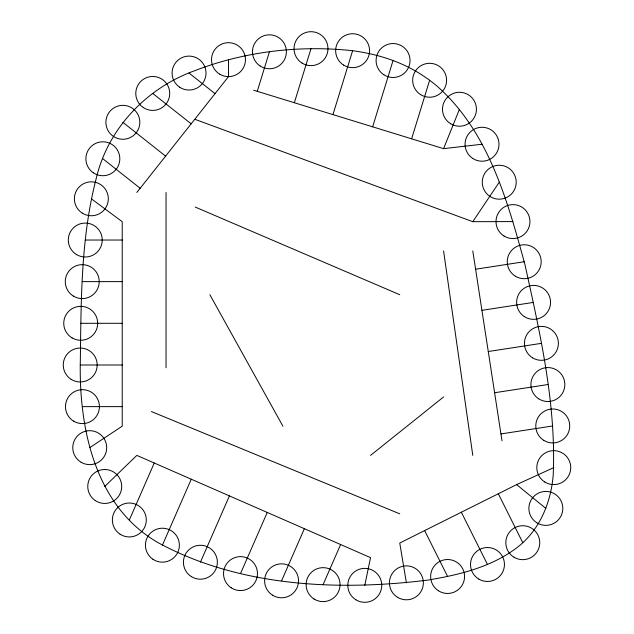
<?xml version="1.0" encoding="UTF-8"?>
<svg xmlns="http://www.w3.org/2000/svg" width="634" height="634" viewBox="0 0 634 634"><rect width="100%" height="100%" fill="white"/><g stroke="black" fill="none" stroke-linecap="round" stroke-linejoin="round"><path stroke-width="0.95" d="M364.78 585.341L370.541 557.635L136.833 455.394L104.737 486.468M257.261 91.328L269.426 51.79M294.358 102.74L310.993 48.66M332.953 114.611L352.615 50.704C371.421 53.216 389.965 58.225 407.06 66.538A147.143 147.143 0 0 1 436.263 85.471C488.204 130.636 507.406 200.368 524.881 264.338C540.113 333.405 556.295 403.89 553.213 475.04C551.009 502.564 539.613 530.246 517.257 547.411C491.453 567.184 458.961 574.935 427.482 580.15C337.763 591.173 239.747 586.783 158.738 543.029C96.677 507.794 79.71 432.443 80.241 366.293C81.207 303.868 80.344 240.334 95.98 179.438C107.479 129.051 146.145 88.324 194.321 70.857C244.352 51.449 299.311 44.982 352.583 50.704M372.649 126.832L393.056 60.507M411.617 138.822L429.63 80.272M253.687 90.226L443.57 148.649L459.468 109.246M129.336 519.975L154.252 463.01M162.399 545.185L191.262 479.209M200.399 562.239L229.421 495.899M240.5 573.596L267.255 512.454M281.567 580.807L304.368 528.685M323.086 584.627L340.624 544.551M195.256 119.438L472.782 221.686L499.235 182.212M136.833 192.474L228.494 76.627L228.494 59.659M370.541 455.394L443.57 396.963M89.727 447.659L122.227 426.175L122.227 221.686L91.351 198.791M553.775 467.615L516.607 484.606L399.753 543.029L406.394 582.836M475.603 269.22L524.223 261.739M481.927 310.327L533.59 302.378M488.267 351.521L541.412 343.343M494.607 392.739L547.879 384.545M500.947 433.933L552.761 425.961M443.57 148.649L482.03 144.243M472.782 221.686L512.969 221.583M85.273 240.032L122.227 240.032M82.254 281.623L122.227 281.623M80.716 323.3L122.227 323.3M80.225 365.002L122.227 365.002M82.452 406.632L122.227 406.632M151.439 411.569L399.753 513.817M195.256 207.08L399.753 294.715M189.051 73.069L215.037 93.634M152.746 93.436L191.151 123.828M122.861 122.307L165.593 156.123M102.859 158.754L140.154 188.266M516.607 484.606L545.842 508.397M209.862 294.715L282.899 426.175M498.316 493.751L522.781 542.688M461.354 512.232L487.483 564.498M424.645 530.587L447.596 576.48M472.782 250.898L502.001 440.788M443.57 250.898L472.782 455.394M166.045 192.474L166.045 367.752M179.581 87.151A16.967 16.967 0 0 0 205.979 74.226A16.967 16.967 0 0 0 181.586 57.829A16.967 16.967 0 0 0 179.581 87.151M219.855 74.265A16.967 16.967 0 0 0 245.461 59.834A16.967 16.967 0 0 0 220.164 44.871A16.967 16.967 0 0 0 219.855 74.265M260.043 65.928A16.967 16.967 0 0 0 286.362 52.844A16.967 16.967 0 0 0 261.874 36.598A16.967 16.967 0 0 0 260.043 65.928M302.085 63.099A16.967 16.967 0 0 0 327.96 49.159A16.967 16.967 0 0 0 302.949 33.721A16.967 16.967 0 0 0 302.085 63.099M343.588 65.072A16.967 16.967 0 0 0 369.567 51.338A16.967 16.967 0 0 0 344.682 35.702A16.967 16.967 0 0 0 343.588 65.072M383.847 74.764A16.967 16.967 0 0 0 410.008 61.363A16.967 16.967 0 0 0 385.321 45.41A16.967 16.967 0 0 0 383.847 74.764M420.516 94.577A16.967 16.967 0 0 0 446.582 81.009A16.967 16.967 0 0 0 421.792 65.223A16.967 16.967 0 0 0 420.516 94.577M450.726 123.788A16.967 16.967 0 0 0 476.435 109.539A16.967 16.967 0 0 0 451.242 94.403A16.967 16.967 0 0 0 450.726 123.788M472.631 158.373A16.967 16.967 0 0 0 498.966 145.321A16.967 16.967 0 0 0 474.494 129.043A16.967 16.967 0 0 0 472.631 158.373M490.28 196.627A16.967 16.967 0 0 0 516.195 182.766A16.967 16.967 0 0 0 491.231 167.249A16.967 16.967 0 0 0 490.28 196.627M503.99 235.983A16.967 16.967 0 0 0 529.929 222.162A16.967 16.967 0 0 0 504.989 206.613A16.967 16.967 0 0 0 503.99 235.983M515.513 276.297A16.967 16.967 0 0 0 541.19 262.008A16.967 16.967 0 0 0 515.973 246.911A16.967 16.967 0 0 0 515.513 276.297M524.278 316.564A16.967 16.967 0 0 0 550.534 303.353A16.967 16.967 0 0 0 525.966 287.218A16.967 16.967 0 0 0 524.278 316.564M532.623 357.861A16.967 16.967 0 0 0 558.38 343.699A16.967 16.967 0 0 0 533.234 328.475A16.967 16.967 0 0 0 532.623 357.861M538.638 398.778A16.967 16.967 0 0 0 564.823 385.432A16.967 16.967 0 0 0 540.176 369.424A16.967 16.967 0 0 0 538.638 398.778M543.75 440.337A16.967 16.967 0 0 0 569.72 426.571A16.967 16.967 0 0 0 544.812 410.967A16.967 16.967 0 0 0 543.75 440.337M544.796 482.014A16.967 16.967 0 0 0 570.735 468.201A16.967 16.967 0 0 0 545.803 452.644A16.967 16.967 0 0 0 544.796 482.014M536.546 522.59A16.967 16.967 0 0 0 562.786 509.348A16.967 16.967 0 0 0 538.195 493.252A16.967 16.967 0 0 0 536.546 522.59M514.023 557.223A16.967 16.967 0 0 0 539.748 543.005A16.967 16.967 0 0 0 514.578 527.837A16.967 16.967 0 0 0 514.023 557.223M478.821 579.088A16.967 16.967 0 0 0 504.45 564.704A16.967 16.967 0 0 0 479.177 549.702A16.967 16.967 0 0 0 478.821 579.088M438.34 590.706A16.967 16.967 0 0 0 464.54 577.392A16.967 16.967 0 0 0 439.909 561.359A16.967 16.967 0 0 0 438.34 590.706M397.645 597.371A16.967 16.967 0 0 0 423.361 583.153A16.967 16.967 0 0 0 398.192 567.985A16.967 16.967 0 0 0 397.645 597.371M355.864 599.78A16.967 16.967 0 0 0 381.739 585.84A16.967 16.967 0 0 0 356.728 570.402A16.967 16.967 0 0 0 355.864 599.78M314.131 599.043A16.967 16.967 0 0 0 340.046 585.174A16.967 16.967 0 0 0 315.082 569.665A16.967 16.967 0 0 0 314.131 599.043M272.533 595.175A16.967 16.967 0 0 0 298.519 581.441A16.967 16.967 0 0 0 273.642 565.805A16.967 16.967 0 0 0 272.533 595.175M231.212 587.797A16.967 16.967 0 0 0 257.444 574.539A16.967 16.967 0 0 0 232.844 558.451A16.967 16.967 0 0 0 231.212 587.797M191.46 576.663A16.967 16.967 0 0 0 217.359 562.77A16.967 16.967 0 0 0 192.371 547.285A16.967 16.967 0 0 0 191.46 576.663M152.905 559.251A16.967 16.967 0 0 0 179.327 546.373A16.967 16.967 0 0 0 154.965 529.929A16.967 16.967 0 0 0 152.905 559.251M120.04 534.169A16.967 16.967 0 0 0 146.272 520.926A16.967 16.967 0 0 0 121.68 504.83A16.967 16.967 0 0 0 120.04 534.169M95.417 500.654A16.967 16.967 0 0 0 121.68 487.451A16.967 16.967 0 0 0 97.121 471.308A16.967 16.967 0 0 0 95.417 500.654M81.184 462.313A16.967 16.967 0 0 0 106.702 447.739A16.967 16.967 0 0 0 81.31 432.927A16.967 16.967 0 0 0 81.184 462.313M73.718 421.182A16.967 16.967 0 0 0 99.419 406.925A16.967 16.967 0 0 0 74.218 391.796A16.967 16.967 0 0 0 73.718 421.182M71.198 379.37A16.967 16.967 0 0 0 97.176 365.636A16.967 16.967 0 0 0 72.292 350A16.967 16.967 0 0 0 71.198 379.37M72.141 337.946A16.967 16.967 0 0 0 97.684 323.411A16.967 16.967 0 0 0 72.324 308.552A16.967 16.967 0 0 0 72.141 337.946M73.362 296.078A16.967 16.967 0 0 0 99.213 282.09A16.967 16.967 0 0 0 74.178 266.7A16.967 16.967 0 0 0 73.362 296.078M76.659 254.654A16.967 16.967 0 0 0 102.24 240.175A16.967 16.967 0 0 0 76.912 225.268A16.967 16.967 0 0 0 76.659 254.654M82.341 213.167A16.967 16.967 0 0 0 108.311 199.401A16.967 16.967 0 0 0 83.403 183.797A16.967 16.967 0 0 0 82.341 213.167M93.412 172.852A16.967 16.967 0 0 0 119.786 159.879A16.967 16.967 0 0 0 95.369 143.53A16.967 16.967 0 0 0 93.412 172.852M113.597 136.524A16.967 16.967 0 0 0 139.805 123.226A16.967 16.967 0 0 0 115.182 107.178A16.967 16.967 0 0 0 113.597 136.524M143.3 107.534A16.967 16.967 0 0 0 169.682 94.569A16.967 16.967 0 0 0 145.265 78.212A16.967 16.967 0 0 0 143.3 107.534"/></g></svg>
